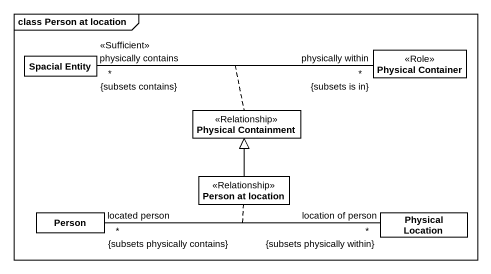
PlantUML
@startuml
mainframe class Person at location
hide circle
hide empty members
class "Spacial Entity" as Spacial_Entity
class "Physical Container" as Physical_Container <<Role>>
class "Physical Containment" as Physical_Containment <<Relationship>>
class "Person at location" as Person_at_location <<Relationship>>
class "Person" as Person_
class "Physical Location" as Physical_Location
Physical_Container "physically within\n*\n{subsets is in}" -left- "physically contains\n<<Sufficient>>\n*\n{subsets contains}" Spacial_Entity
(Physical_Container, Spacial_Entity) .. Physical_Containment
Person_at_location -up-|> Physical_Containment
Person_ "located person\n*\n{subsets physically contains}" -right- "location of person\n*\n{subsets physically within}" Physical_Location
(Person_, Physical_Location) .. Person_at_location
@enduml
